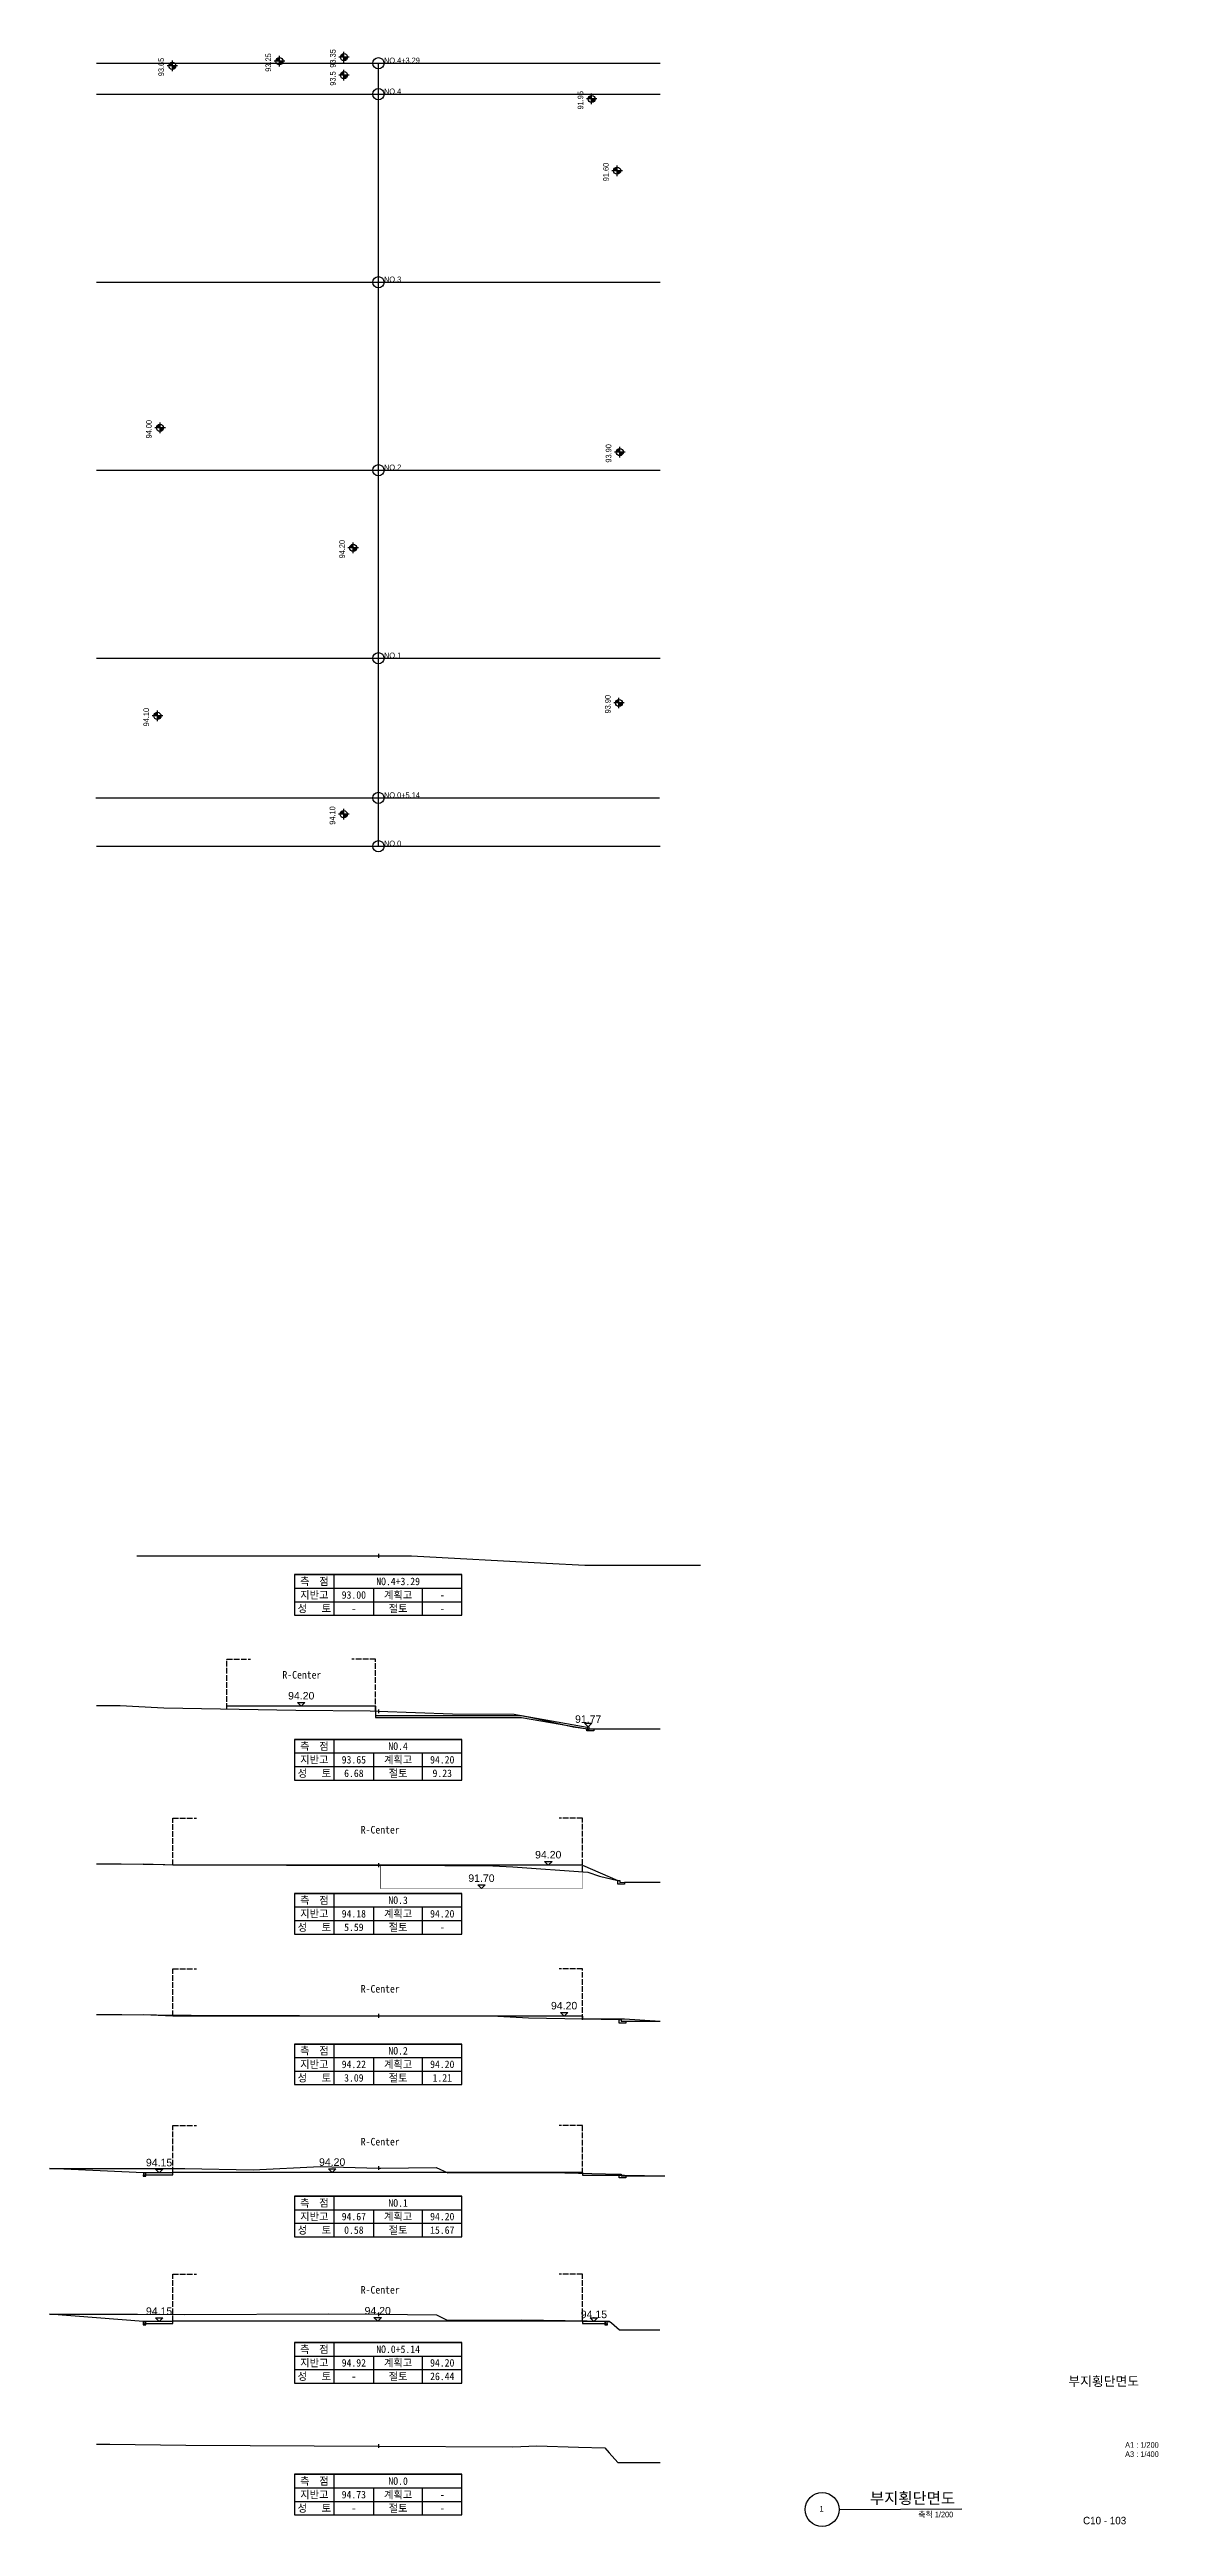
# Model space of a CAD drawing. Header units: inches. Extents: x 42 to 160, y -354 to -91.
import ezdxf
from ezdxf.enums import TextEntityAlignment as Align

# ---------------------------------------------------------------- set-up
doc = ezdxf.new("R2010")
doc.units = ezdxf.units.IN
doc.header["$MEASUREMENT"] = 0
for name, pattern in [('ACAD_ISO02W100', [15, 12, -3]), ('CENTER', [2, 1.25, -0.25, 0.25, -0.25]), ('HIDDEN2', [0.1875, 0.125, -0.0625])]:
    doc.linetypes.add(name, pattern=pattern)
for name, color, linetype in [('-$-FH', 2, 'Continuous'), ('-C-계획고', 3, 'Continuous'), ('-C-지반고', 1, 'Continuous'), ('-C-지하층', 5, 'HIDDEN2'), ('-C-측점', 6, 'Continuous'), ('r-name', 7, 'Continuous'), ('XR-SHEET$1$SHT', 5, 'Continuous'), ('횡단', 1, 'CENTER')]:
    doc.layers.add(name, color=color, linetype=linetype)
doc.styles.get("Standard").update_dxf_attribs({"font": 'arial_0.ttf'})
doc.styles.add('돋움', font='DotumChe.TTF')
doc.styles.add('돋음', font='Dotum.ttf')

# ---------------------------------------------------------------- blocks, each defined once
blk = doc.blocks.new('토공box')
at = {"layer": '횡단', "color": 6, "linetype": 'ByBlock'}
blk.add_lwpolyline([(5.88, 0), (-5.25, 0)], close=True, dxfattribs=at)
for points in [[(-5.25, 0), (-5.25, -2.7)], [(-5.25, -0.9), (5.88, -0.9)], [(-2.63, -2.7), (-2.63, 0)], [(0, -0.9), (0, -2.7)], [(3.26, -2.7), (3.26, -0.9)], [(5.88, -2.7), (5.88, 0)], [(-5.25, -1.8), (0, -1.8)], [(-5.25, -2.7), (5.88, -2.7)], [(0, -1.8), (5.88, -1.8)]]:
    blk.add_lwpolyline(points, dxfattribs=at)
at = {"layer": 'r-name', "style": '돋움'}
for s, p in [('측  점', (-3.94, -0.45)), ('지반고', (-3.94, -1.35)), ('계획고', (1.63, -1.35)), ('성   토', (-3.94, -2.25)), ('절토', (1.63, -2.25))]:
    blk.add_text(s, height=0.5, dxfattribs=at).set_placement(p, align=Align.MIDDLE_CENTER)
blk = doc.blocks.new('공사사')
at = {"layer": '-$-FH'}
h = blk.add_hatch(color=256, dxfattribs=at)
h.paths.add_polyline_path([(0, 0), (0.71, 0, 0.414214), (0, 0.71)])
h.paths.add_polyline_path([(0, -0.71), (0, 0), (-0.71, 0, 0.414214)])
for p, q in [((-1.06, 0), (1.06, 0)), ((0, -1.06), (0, 1.06))]:
    blk.add_line(p, q, dxfattribs=at)
blk.add_circle((0, 0), 0.713, dxfattribs=at)

msp = doc.modelspace()

# ---------------------------------------------------------------- linework, layer by layer
at = {"layer": '-C-계획고'}
for p, q in [((98.56, -284.04), (102.33, -285.69)), ((98.56, -300.1), (98.56, -300.4)), ((51.83, -316.79), (41.83, -316.31)), ((54.96, -316.74), (54.96, -316.79)), ((98.56, -316.74), (98.56, -317.04)), ((51.83, -332.6), (41.83, -331.82)), ((54.96, -332.55), (54.96, -332.6))]:
    msp.add_line(p, q, dxfattribs=at)
for points in [[(76.52, -267.13), (60.71, -267.13)], [(76.52, -267.13), (76.52, -268.33)], [(76.52, -268.13), (92.05, -268.13), (99.06, -269.36)], [(76.52, -268.33), (92.05, -268.33), (99.06, -269.56)], [(99.26, -269.56), (99.76, -269.55), (99.76, -269.75), (99.01, -269.75), (99.01, -269.56), (99.06, -269.56)], [(99.26, -269.55), (99.26, -269.35)], [(54.96, -284.04), (51.83, -283.96)], [(98.56, -284.04), (54.96, -284.04)], [(54.96, -300.1), (51.83, -299.96)], [(98.56, -300.1), (54.96, -300.1)], [(98.56, -300.4), (102.46, -300.4)], [(102.46, -300.4), (103.04, -300.4), (106.83, -300.65)], [(51.83, -316.99), (51.78, -316.99), (51.78, -317.14), (52.08, -317.14), (52.08, -316.99), (52.03, -316.99)], [(98.56, -316.74), (54.96, -316.74)], [(98.56, -317.04), (102.46, -317.04)], [(102.46, -317.04), (103.04, -317.04), (107.33, -317.1)], [(51.83, -332.8), (51.78, -332.8), (51.78, -332.95), (52.08, -332.95), (52.08, -332.8), (52.03, -332.8)], [(51.83, -332.77), (51.83, -332.57)], [(98.56, -332.55), (54.96, -332.55)], [(98.56, -332.55), (98.56, -332.6)], [(100.98, -332.81), (100.93, -332.81), (100.93, -332.96), (101.23, -332.96), (101.23, -332.81), (101.18, -332.81)], [(101.18, -332.61), (101.45, -332.61)]]:
    msp.add_lwpolyline(points, dxfattribs=at)
at = {"layer": '-C-계획고', "color": 7}
for points in [[(69.01, -266.74), (68.62, -267.13), (68.22, -266.74)], [(99.56, -268.96), (99.16, -269.35), (98.76, -268.96)], [(95.31, -283.65), (94.91, -284.04), (94.51, -283.65)], [(88.2, -286.15), (87.8, -286.54), (87.4, -286.15)], [(97, -299.71), (96.6, -300.1), (96.21, -299.71)], [(53.89, -316.4), (53.49, -316.79), (53.1, -316.4)], [(72.3, -316.35), (71.91, -316.74), (71.51, -316.35)], [(53.89, -332.21), (53.49, -332.6), (53.1, -332.21)], [(77.16, -332.16), (76.76, -332.55), (76.36, -332.16)], [(100.17, -332.22), (99.77, -332.61), (99.37, -332.22)]]:
    msp.add_lwpolyline(points, close=True, dxfattribs=at)
at = {"layer": '-C-계획고'}
for points in [[(99.26, -269.36), (99.06, -269.36), (99.06, -269.61), (99.26, -269.61)], [(52.03, -316.79), (51.83, -316.79), (51.83, -317.04), (52.03, -317.04)], [(52.03, -316.79), (52.03, -316.99), (54.96, -316.99), (54.96, -316.79)], [(52.03, -332.6), (51.83, -332.6), (51.83, -332.85), (52.03, -332.85)], [(52.03, -332.6), (52.03, -332.8), (54.96, -332.8), (54.96, -332.6)], [(98.56, -332.6), (98.56, -332.8), (100.98, -332.81), (100.98, -332.61)], [(101.18, -332.61), (100.98, -332.61), (100.98, -332.86), (101.18, -332.86)]]:
    msp.add_lwpolyline(points, close=True, dxfattribs=at)
at = {"layer": '-C-지반고'}
for p, q in [((76.83, -250.95), (76.83, -251.35)), ((76.83, -267.48), (76.83, -267.88)), ((76.83, -283.86), (76.83, -284.26)), ((76.83, -299.88), (76.83, -300.28)), ((76.83, -316.07), (76.83, -316.47)), ((76.83, -331.63), (76.83, -332.03)), ((76.83, -345.65), (76.83, -346.05))]:
    msp.add_line(p, q, dxfattribs=at)
for points in [[(51.11, -251.15), (76.83, -251.15), (80.35, -251.15), (94.73, -251.92), (98.8, -252.15), (111.11, -252.15)], [(46.83, -267.07), (49.36, -267.07), (53.33, -267.28), (53.99, -267.33), (68.06, -267.55), (75.94, -267.65), (76.83, -267.68), (84.71, -267.95), (91.3, -267.99), (93.12, -268.33), (97.58, -269.33), (99.11, -269.55), (106.83, -269.55)], [(46.83, -283.93), (49.44, -283.93), (56.46, -284.03), (67.06, -284.04), (76.83, -284.06), (78.81, -284.07), (89.03, -284.14), (91.13, -284.24), (99.12, -284.79), (100.36, -285.24), (102.33, -285.69)], [(102.53, -285.89), (103.03, -285.88), (103.03, -286.08), (102.33, -286.08), (102.33, -285.69), (102.53, -285.69), (102.53, -285.89)], [(103.03, -285.88), (106.83, -285.88)], [(46.83, -299.93), (49.51, -299.93), (56.92, -300.02), (68.42, -300.06), (76.83, -300.08), (89.54, -300.11), (92.82, -300.3), (102.46, -300.46)], [(102.66, -300.66), (103.16, -300.65), (103.16, -300.85), (102.46, -300.85), (102.46, -300.46), (102.66, -300.46), (102.66, -300.66)], [(103.16, -300.65), (106.83, -300.65)], [(41.83, -316.31), (56.22, -316.31), (63.5, -316.46), (70.62, -316.12), (76.83, -316.27), (77.1, -316.28), (82.98, -316.2), (84.22, -316.77), (91.59, -316.76), (95.22, -316.75), (102.46, -316.91)], [(102.66, -317.11), (103.16, -317.1), (103.16, -317.3), (102.46, -317.3), (102.46, -316.91), (102.66, -316.91), (102.66, -317.11)], [(103.16, -317.1), (107.33, -317.1)], [(41.83, -331.82), (51.18, -331.82), (56.23, -331.87), (71.53, -331.79), (76.83, -331.83), (83, -331.88), (84.14, -332.45), (85.81, -332.45), (92.08, -332.41), (101.4, -332.56), (101.64, -332.75), (102.48, -333.49), (106.77, -333.49)], [(46.83, -345.66), (48.26, -345.66), (56.34, -345.74), (76.83, -345.85), (91.14, -345.93), (93.7, -345.82), (98.14, -345.98), (100.93, -346.05), (101.38, -346.58), (102.3, -347.58), (102.47, -347.61), (106.83, -347.61)]]:
    msp.add_lwpolyline(points, dxfattribs=at)
at = {"layer": '-C-지반고', "linetype": 'ACAD_ISO02W100', "ltscale": 0.05}
for points in [[(60.71, -267.43), (60.71, -262.13), (63.21, -262.13)], [(76.52, -267.67), (76.52, -262.13), (74.02, -262.13)], [(54.96, -284.04), (54.96, -279.04), (57.46, -279.04)], [(98.56, -284.75), (98.56, -279.04), (96.06, -279.04)], [(54.96, -300.1), (54.96, -295.1), (57.46, -295.1)], [(98.56, -300.52), (98.56, -295.1), (96.06, -295.1)], [(54.96, -316.74), (54.96, -311.74), (57.46, -311.74)], [(98.56, -316.86), (98.56, -311.74), (96.06, -311.74)], [(54.96, -332.55), (54.96, -327.55), (57.46, -327.55)], [(98.56, -332.55), (98.56, -327.55), (96.06, -327.55)]]:
    msp.add_lwpolyline(points, dxfattribs=at)
at = {"layer": '-C-지하층', "const_width": 0.05}
msp.add_lwpolyline([(77.04, -284.04), (77.04, -286.54), (98.56, -286.54), (98.56, -284.04)], dxfattribs=at)
at = {"layer": '-C-측점'}
for points in [[(46.83, -92.38), (106.83, -92.38)], [(76.83, -175.67), (76.83, -92.38)], [(46.83, -95.67), (106.83, -95.67)], [(46.83, -115.67), (106.83, -115.67)], [(46.83, -135.67), (106.83, -135.67)], [(46.83, -155.67), (106.83, -155.67)], [(46.76, -170.53), (106.76, -170.53)], [(46.83, -175.67), (106.83, -175.67)]]:
    msp.add_lwpolyline(points, dxfattribs=at)
for centre in [(76.83, -92.38), (76.83, -95.67), (76.83, -115.67), (76.83, -135.67), (76.83, -155.67), (76.83, -170.53), (76.83, -175.67)]:
    msp.add_circle(centre, 0.6, dxfattribs=at)
at = {"layer": 'XR-SHEET$1$SHT', "color": 7}
msp.add_line((125.86, -352.59), (138.93, -352.52), dxfattribs=at)
msp.add_circle((124.06, -352.6), 1.8, dxfattribs=at)

# ---------------------------------------------------------------- block references
at = {"layer": '-$-FH', "xscale": 0.5333333333493003, "yscale": 0.5333333333493003, "zscale": 0.5333333333493003, "rotation": 90}
for p in [(54.9, -92.65), (66.3, -92.16), (73.17, -91.73), (73.17, -93.65), (99.53, -96.18), (102.24, -103.81, 91.6), (53.59, -131.17), (102.52, -133.74), (74.15, -143.93), (102.44, -160.43), (53.31, -161.8), (73.14, -172.26)]:
    msp.add_blockref('공사사', p, dxfattribs=at)
at = {"color": 7, "xscale": 1.6, "yscale": 1.6, "zscale": 1.6}
for p in [(76.32, -253.15), (76.32, -270.68), (76.32, -287.06), (76.32, -303.08), (76.32, -319.27), (76.32, -334.83), (76.32, -348.85)]:
    msp.add_blockref('토공box', p, dxfattribs=at)

# ---------------------------------------------------------------- texts
at = {"layer": '-$-FH', "style": '돋음'}
for s, p in [('93.65', (54.01, -93.76)), ('93.25', (65.41, -93.28)), ('93.35', (72.28, -92.85)), ('93.5', (72.28, -94.77)), ('91.95', (98.64, -97.3)), ('91.60', (101.35, -104.93, 91.6)), ('94.00', (52.7, -132.29)), ('93.90', (101.63, -134.86)), ('94.20', (73.26, -145.05)), ('93.90', (101.55, -161.54)), ('94.10', (52.42, -162.92)), ('94.10', (72.24, -173.38))]:
    msp.add_text(s, height=0.6, rotation=90, dxfattribs=at).set_placement(p)
at = {"layer": '-C-계획고', "color": 7}
for s, p in [('94.20', (68.62, -266.03)), ('91.77', (99.16, -268.52)), ('94.20', (94.91, -282.94)), ('91.70', (87.8, -285.44)), ('94.20', (96.6, -299)), ('94.15', (53.49, -315.69)), ('94.20', (71.91, -315.64)), ('94.15', (53.49, -331.5)), ('94.20', (76.76, -331.45)), ('94.15', (99.77, -331.84))]:
    msp.add_text(s, height=0.8, dxfattribs=at).set_placement(p, align=Align.MIDDLE_CENTER)
at = {"layer": '-C-지반고', "color": 0, "style": '돋움'}
for p in [(66.62, -263.81, -85.5), (74.96, -280.29, -85.5), (74.96, -297.21, -85.5), (74.96, -313.47, -85.5), (74.96, -329.23, -85.5)]:
    msp.add_text('R-Center', height=0.8, dxfattribs=at).set_placement(p, align=Align.MIDDLE_LEFT)
at = {"layer": '-C-측점', "style": '돋음'}
for s, p in [('NO.4+3.29', (77.43, -92.38)), ('NO.4', (77.43, -95.67)), ('NO.3', (77.43, -115.67)), ('NO.2', (77.43, -135.67)), ('NO.1', (77.43, -155.67)), ('NO.0+5.14', (77.43, -170.53)), ('NO.0', (77.43, -175.67))]:
    msp.add_text(s, height=0.6, dxfattribs=at).set_placement(p)
at = {"color": 7, "style": '돋움'}
for s, p in [('93.00', (74.22, -255.31)), ('NO.4+3.29', (78.93, -253.87)), ('-', (83.63, -255.31)), ('-', (74.22, -256.75)), ('-', (83.63, -256.75)), ('NO.4', (78.93, -271.4)), ('93.65', (74.22, -272.84)), ('6.68', (74.22, -274.28)), ('94.20', (83.63, -272.84)), ('9.23', (83.63, -274.28)), ('94.18', (74.22, -289.22)), ('NO.3', (78.93, -287.78)), ('94.20', (83.63, -289.22)), ('5.59', (74.22, -290.66)), ('-', (83.63, -290.66)), ('94.22', (74.22, -305.24)), ('NO.2', (78.93, -303.8)), ('94.20', (83.63, -305.24)), ('3.09', (74.22, -306.68)), ('1.21', (83.63, -306.68)), ('94.67', (74.22, -321.43)), ('NO.1', (78.93, -319.99)), ('94.20', (83.63, -321.43)), ('0.58', (74.22, -322.87)), ('15.67', (83.63, -322.87)), ('94.92', (74.22, -336.99)), ('NO.0+5.14', (78.93, -335.55)), ('94.20', (83.63, -336.99)), ('-', (74.22, -338.43)), ('26.44', (83.63, -338.43)), ('NO.0', (78.93, -349.57)), ('94.73', (74.22, -351.01)), ('-', (74.22, -352.45)), ('-', (83.63, -351.01)), ('-', (83.63, -352.45))]:
    msp.add_text(s, height=0.8, dxfattribs=at).set_placement(p, align=Align.MIDDLE_CENTER)
at = {"layer": 'XR-SHEET$1$SHT', "color": 3, "style": '돋음'}
for s, height, p in [('부지횡단면도', 1, (154.03, -338.95)), ('A1 : 1/200', 0.6, (158.1, -345.73)), ('A3 : 1/400', 0.6, (158.1, -346.71)), ('C10 - 103', 0.8, (154.13, -353.77))]:
    msp.add_text(s, height=height, dxfattribs=at).set_placement(p, align=Align.MIDDLE_CENTER)
msp.add_text('1', height=0.6, dxfattribs=at).set_placement((124.01, -352.51), align=Align.MIDDLE)
msp.add_text('부지횡단면도', height=1.2, dxfattribs=at).set_placement((138.2, -352.35), align=Align.BOTTOM_RIGHT)
msp.add_text('축척 1/200', height=0.6, dxfattribs=at).set_placement((138.02, -352.83), align=Align.TOP_RIGHT)

doc.saveas('drawing.dxf')
